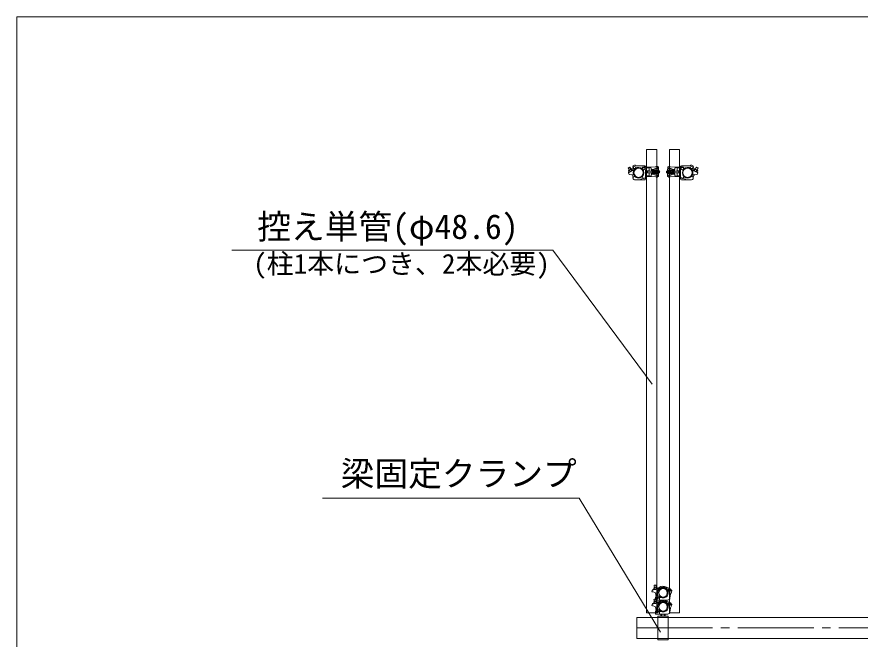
# Model space of a CAD drawing. Units: millimetres, scale not verified. Extents: x -9305 to 9305, y -6415 to 6415.
# Drawn here: x -9305 to -5303, y 3460 to 6415 of the extents above; entities that cross this region are included whole.
import ezdxf
from ezdxf.enums import TextEntityAlignment as Align

# ---------------------------------------------------------------- set-up
doc = ezdxf.new("R2010")
doc.units = ezdxf.units.MM
doc.header["$LTSCALE"] = 40
doc.linetypes.add('CHAIN2', pattern=[12, 9, -1, 1, -1])
doc.linetypes.add('DOUBLE_CHAIN2', pattern=[12.8, 9, -1, 0.6, -0.6, 0.6, -1])
for name, color, linetype, lineweight in [('0-0_0', 7, 'Continuous', 9), ('0-2_CLG-36', 7, 'CHAIN2', 9), ('0-3_CLGS-36', 7, 'Continuous', 9), ('0-6_TEXT', 7, 'Continuous', 9), ('0-8_図面枠', 7, 'Continuous', 9)]:
    doc.layers.add(name, color=color, linetype=linetype, lineweight=lineweight)
doc.styles.add('ＭＳ ゴシック', font='')
doc.styles.get('ＭＳ ゴシック').set_extended_font_data('MS Gothic')

msp = doc.modelspace()

# ---------------------------------------------------------------- linework, layer by layer
at = {"layer": '0-0_0'}
msp.add_line((-9304.61, 6414.98), (-9304.61, -6414.98), dxfattribs=at)
at = {"layer": '0-2_CLG-36'}
msp.add_line((-6363.12, 3513.08), (-2563.12, 3513.08), dxfattribs=at)
at = {"layer": '0-3_CLGS-36'}
for p, q in [((-6395.21, 5701.11), (-6404.02, 5696.39)), ((-6403.85, 5698.18), (-6404.02, 5696.39)), ((-6404.02, 5696.39), (-6398.87, 5686.76)), ((-6396.8, 5701.96), (-6403.85, 5698.18)), ((-6403.85, 5698.18), (-6397.99, 5687.23)), ((-6402.34, 5682.63), (-6399.04, 5676.46)), ((-6387.85, 5692.65), (-6401.08, 5685.58)), ((-6382.34, 5687.66), (-6399.91, 5678.26)), ((-6374.97, 5689.33), (-6399.04, 5676.46)), ((-6397.93, 5684.99), (-6395.57, 5680.58)), ((-6396.8, 5701.96), (-6390.94, 5691)), ((-6396.8, 5701.96), (-6395.21, 5701.11)), ((-6395.21, 5701.11), (-6390.05, 5691.47)), ((-6389.1, 5689.7), (-6386.75, 5685.3)), ((-6384.7, 5692.06), (-6381.4, 5685.89)), ((-6381.34, 5707.53), (-6379.21, 5705.41)), ((-6366.34, 5708.08), (-6327.26, 5708.18)), ((-6321.32, 5702.12), (-6323.43, 5700)), ((-6320.76, 5687.13), (-6320.66, 5648.04)), ((-6320.41, 5696.54), (-6319.97, 5660.55)), ((-6320.32, 5697.55), (-6304.72, 5697.74)), ((-6320.24, 5701.2), (-6320.13, 5655.9)), ((-6316.25, 5683.49), (-6316.13, 5673.7)), ((-6315.9, 5699.1), (-6295.74, 5699.34)), ((-6315.47, 5701.6), (-6259.77, 5702.28)), ((-6315.25, 5683.61), (-6304.55, 5683.74)), ((-6315.25, 5683.61), (-6315.13, 5673.61)), ((-6311.04, 5682.66), (-6289.34, 5682.92)), ((-6307.05, 5683.7), (-6307.04, 5682.71)), ((-6306.79, 5699.69), (-6304.96, 5697.99)), ((-6304.72, 5697.74), (-6304.55, 5683.74)), ((-6303.77, 5701.75), (-6303.74, 5699.25)), ((-6295.77, 5701.84), (-6295.74, 5699.34)), ((-6295.74, 5699.34), (-6292.62, 5689.88)), ((-6295.74, 5699.34), (-6292.56, 5684.88)), ((-6292.62, 5689.88), (-6286.62, 5689.96)), ((-6292.62, 5689.88), (-6292.56, 5684.88)), ((-6292.56, 5684.88), (-6280.7, 5685.02)), ((-6289.34, 5682.92), (-6281.76, 5683.01)), ((-6288.55, 5683.93), (-6281.3, 5684.02)), ((-6286.62, 5689.96), (-6274.68, 5695.1)), ((-6279.7, 5685.04), (-6274.7, 5685.1)), ((-6277.6, 5688.06), (-6271.6, 5688.14)), ((-6274.68, 5695.1), (-6263.69, 5695.23)), ((-6271.89, 5683.13), (-6257.59, 5683.3)), ((-6270.55, 5684.15), (-6256.55, 5684.32)), ((-6270.24, 5687.15), (-6263.59, 5687.23)), ((-6262.78, 5702.25), (-6262.69, 5695.24)), ((-6262.74, 5699.24), (-6259.74, 5699.28)), ((-6262.73, 5698.24), (-6259.72, 5698.28)), ((-6262.6, 5687.24), (-6262.56, 5684.24)), ((-6259.77, 5702.28), (-6259.55, 5684.28)), ((-6205.24, 5684.15), (-6219.24, 5684.32)), ((-6203.9, 5683.13), (-6218.2, 5683.3)), ((-6216.02, 5702.28), (-6216.24, 5684.28)), ((-6213.06, 5698.24), (-6216.07, 5698.28)), ((-6213.05, 5699.24), (-6216.06, 5699.28)), ((-6160.32, 5701.6), (-6216.02, 5702.28)), ((-6213.2, 5687.24), (-6213.23, 5684.24)), ((-6213.02, 5702.25), (-6213.1, 5695.24)), ((-6205.56, 5687.15), (-6212.2, 5687.23)), ((-6201.11, 5695.1), (-6212.1, 5695.23)), ((-6198.19, 5688.06), (-6204.19, 5688.14)), ((-6189.17, 5689.96), (-6201.11, 5695.1)), ((-6196.09, 5685.04), (-6201.09, 5685.1)), ((-6183.23, 5684.88), (-6195.09, 5685.02)), ((-6187.24, 5683.93), (-6194.49, 5684.02)), ((-6186.46, 5682.92), (-6194.04, 5683.01)), ((-6183.17, 5689.88), (-6189.17, 5689.96)), ((-6164.76, 5682.66), (-6186.46, 5682.92)), ((-6180.05, 5699.34), (-6183.23, 5684.88)), ((-6183.17, 5689.88), (-6183.23, 5684.88)), ((-6180.05, 5699.34), (-6183.17, 5689.88)), ((-6180.02, 5701.84), (-6180.05, 5699.34)), ((-6159.89, 5699.1), (-6180.05, 5699.34)), ((-6172.02, 5701.75), (-6172.06, 5699.25)), ((-6171.07, 5697.74), (-6171.24, 5683.74)), ((-6160.54, 5683.61), (-6171.24, 5683.74)), ((-6155.48, 5697.55), (-6171.07, 5697.74)), ((-6169, 5699.69), (-6170.83, 5697.99)), ((-6168.74, 5683.7), (-6168.76, 5682.71)), ((-6160.54, 5683.61), (-6160.66, 5673.61)), ((-6159.54, 5683.49), (-6159.66, 5673.7)), ((-6155.38, 5696.54), (-6155.82, 5660.55)), ((-6155.55, 5701.2), (-6155.66, 5655.9)), ((-6155.03, 5687.13), (-6155.13, 5648.04)), ((-6154.48, 5702.12), (-6152.36, 5700)), ((-6109.45, 5708.08), (-6148.53, 5708.18)), ((-6100.82, 5689.33), (-6076.76, 5676.46)), ((-6094.46, 5707.53), (-6096.58, 5705.41)), ((-6091.09, 5692.06), (-6094.39, 5685.89)), ((-6093.45, 5687.66), (-6075.88, 5678.26)), ((-6086.69, 5689.7), (-6089.04, 5685.3)), ((-6087.94, 5692.65), (-6074.72, 5685.58)), ((-6080.58, 5701.11), (-6085.74, 5691.47)), ((-6079, 5701.96), (-6084.86, 5691)), ((-6079, 5701.96), (-6080.58, 5701.11)), ((-6080.58, 5701.11), (-6071.77, 5696.39)), ((-6077.86, 5684.99), (-6080.22, 5680.58)), ((-6079, 5701.96), (-6071.94, 5698.18)), ((-6071.94, 5698.18), (-6077.8, 5687.23)), ((-6071.77, 5696.39), (-6076.92, 5686.76)), ((-6073.46, 5682.63), (-6076.76, 5676.46)), ((-6071.94, 5698.18), (-6071.77, 5696.39)), ((-6402.03, 5674.15), (-6399.46, 5667.16)), ((-6399.46, 5667.16), (-6378.18, 5665.21)), ((-6386.63, 5665.98), (-6379.76, 5653.14)), ((-6376.6, 5665.8), (-6378.18, 5665.21)), ((-6377.32, 5665.53), (-6372.71, 5656.92)), ((-6345.2, 5642.22), (-6332.36, 5649.08)), ((-6344.75, 5651.53), (-6336.13, 5656.14)), ((-6319.6, 5659.55), (-6304.26, 5659.74)), ((-6315.86, 5658.1), (-6295.24, 5658.35)), ((-6315.13, 5673.61), (-6304.43, 5673.74)), ((-6314.91, 5655.61), (-6259.21, 5656.28)), ((-6310.94, 5674.66), (-6289.24, 5674.92)), ((-6306.94, 5674.71), (-6306.93, 5673.71)), ((-6304.43, 5673.74), (-6304.26, 5659.74)), ((-6303.24, 5658.25), (-6303.21, 5655.75)), ((-6295.24, 5658.35), (-6292.42, 5672.88)), ((-6295.24, 5658.35), (-6292.36, 5667.88)), ((-6295.24, 5658.35), (-6295.21, 5655.85)), ((-6292.42, 5672.88), (-6280.56, 5673.03)), ((-6292.42, 5672.88), (-6292.36, 5667.88)), ((-6292.36, 5667.88), (-6286.36, 5667.96)), ((-6289.24, 5674.92), (-6281.66, 5675.01)), ((-6288.43, 5673.93), (-6281.18, 5674.02)), ((-6286.36, 5667.96), (-6274.3, 5663.1)), ((-6279.56, 5673.04), (-6274.56, 5673.1)), ((-6277.38, 5670.06), (-6271.38, 5670.14)), ((-6274.3, 5663.1), (-6263.3, 5663.24)), ((-6271.79, 5675.13), (-6257.5, 5675.3)), ((-6270.43, 5674.15), (-6256.43, 5674.32)), ((-6270.04, 5671.15), (-6263.4, 5671.24)), ((-6262.44, 5674.25), (-6262.4, 5671.12)), ((-6262.3, 5663.37), (-6262.21, 5656.25)), ((-6262.26, 5660.25), (-6259.26, 5660.28)), ((-6262.25, 5659.25), (-6259.25, 5659.28)), ((-6259.43, 5674.28), (-6259.21, 5656.28)), ((-6205.36, 5674.15), (-6219.36, 5674.32)), ((-6204, 5675.13), (-6218.3, 5675.3)), ((-6216.36, 5674.28), (-6216.58, 5656.28)), ((-6160.88, 5655.61), (-6216.58, 5656.28)), ((-6213.54, 5659.25), (-6216.54, 5659.28)), ((-6213.53, 5660.25), (-6216.53, 5660.28)), ((-6213.49, 5663.37), (-6213.58, 5656.25)), ((-6213.36, 5674.25), (-6213.39, 5671.12)), ((-6201.5, 5663.1), (-6212.49, 5663.24)), ((-6205.75, 5671.15), (-6212.4, 5671.24)), ((-6198.41, 5670.06), (-6204.41, 5670.14)), ((-6189.44, 5667.96), (-6201.5, 5663.1)), ((-6196.24, 5673.04), (-6201.24, 5673.1)), ((-6183.38, 5672.88), (-6195.24, 5673.03)), ((-6187.36, 5673.93), (-6194.62, 5674.02)), ((-6186.55, 5674.92), (-6194.13, 5675.01)), ((-6183.44, 5667.88), (-6189.44, 5667.96)), ((-6164.85, 5674.66), (-6186.55, 5674.92)), ((-6183.38, 5672.88), (-6183.44, 5667.88)), ((-6180.55, 5658.35), (-6183.44, 5667.88)), ((-6180.55, 5658.35), (-6183.38, 5672.88)), ((-6180.55, 5658.35), (-6180.58, 5655.85)), ((-6159.93, 5658.1), (-6180.55, 5658.35)), ((-6172.55, 5658.25), (-6172.58, 5655.75)), ((-6171.36, 5673.74), (-6171.53, 5659.74)), ((-6156.19, 5659.55), (-6171.53, 5659.74)), ((-6160.66, 5673.61), (-6171.36, 5673.74)), ((-6168.85, 5674.71), (-6168.86, 5673.71)), ((-6130.6, 5642.22), (-6143.44, 5649.08)), ((-6131.04, 5651.53), (-6139.66, 5656.14)), ((-6098.48, 5665.53), (-6103.08, 5656.92)), ((-6099.2, 5665.8), (-6097.61, 5665.21)), ((-6076.33, 5667.16), (-6097.61, 5665.21)), ((-6089.16, 5665.98), (-6096.03, 5653.14)), ((-6073.76, 5674.15), (-6076.33, 5667.16)), ((-6327.65, 5641.03), (-6372.95, 5640.92)), ((-6148.14, 5641.03), (-6102.84, 5640.92)), ((-6268.74, 3678.06), (-6285.04, 3684.39)), ((-6284.64, 3694.5), (-6284.46, 3694.15)), ((-6265.32, 3696.77), (-6284.46, 3694.15)), ((-6282.38, 3703.03), (-6281.03, 3695.66)), ((-6263.32, 3698.88), (-6282.01, 3695.48)), ((-6263.12, 3697.9), (-6281.92, 3694.49)), ((-6271.16, 3716.33), (-6281, 3714.52)), ((-6280.2, 3715.69), (-6281, 3714.52)), ((-6281, 3714.52), (-6279.1, 3704.12)), ((-6280.21, 3715.68), (-6278.12, 3704.31)), ((-6272.34, 3717.13), (-6280.2, 3715.69)), ((-6269.51, 3705.88), (-6278.7, 3704.21)), ((-6272.34, 3717.13), (-6271.16, 3716.33)), ((-6270.25, 3705.76), (-6272.34, 3717.13)), ((-6269.26, 3705.92), (-6271.17, 3716.34)), ((-6264.31, 3698.7), (-6265.65, 3706.08)), ((-6230.01, 3709.8), (-6210.17, 3702.2)), ((-6199.82, 3690.28), (-6215.82, 3690.28)), ((-6207.82, 3698.28), (-6207.82, 3682.28)), ((-6196.04, 3691.28), (-6204.62, 3697.09)), ((-6271.17, 3650.11), (-6281.02, 3648.3)), ((-6281.02, 3648.3), (-6279.1, 3637.9)), ((-6280.22, 3649.47), (-6281.01, 3648.3)), ((-6272.35, 3650.92), (-6280.22, 3649.47)), ((-6280.22, 3649.47), (-6278.13, 3638.1)), ((-6274.46, 3680.28), (-6271.29, 3663.02)), ((-6274.32, 3656.28), (-6274.32, 3645.28)), ((-6215.32, 3645.28), (-6274.32, 3645.28)), ((-6257.57, 3656.78), (-6273.07, 3656.78)), ((-6272.35, 3650.92), (-6271.17, 3650.11)), ((-6270.26, 3639.54), (-6272.35, 3650.91)), ((-6269.27, 3639.71), (-6271.18, 3650.12)), ((-6264.77, 3678.15), (-6267.98, 3677.98)), ((-6265.32, 3665.28), (-6260.62, 3665.28)), ((-6265.32, 3664.53), (-6265.32, 3649.03)), ((-6264.42, 3678.2), (-6262.05, 3665.3)), ((-6255.32, 3659.2), (-6255.32, 3648.03)), ((-6248.11, 3645.29), (-6228.11, 3645.29)), ((-6230.02, 3643.58), (-6210.18, 3635.99)), ((-6203.32, 3675.28), (-6205.37, 3654.31)), ((-6268.75, 3611.84), (-6285.05, 3618.17)), ((-6284.65, 3628.28), (-6284.47, 3627.93)), ((-6265.33, 3630.55), (-6284.47, 3627.93)), ((-6282.38, 3636.82), (-6281.04, 3629.44)), ((-6263.32, 3632.66), (-6282.02, 3629.26)), ((-6263.13, 3631.68), (-6281.92, 3628.27)), ((-6269.52, 3639.66), (-6278.7, 3637.99)), ((-6274.47, 3614.06), (-6271.3, 3596.8)), ((-6264.78, 3611.94), (-6267.98, 3611.76)), ((-6264.32, 3632.48), (-6265.66, 3639.86)), ((-6264.42, 3611.98), (-6262.06, 3599.08)), ((-6199.83, 3624.06), (-6215.83, 3624.06)), ((-6207.83, 3632.06), (-6207.83, 3616.06)), ((-6203.33, 3609.06), (-6205.38, 3588.09)), ((-6196.05, 3625.06), (-6204.63, 3630.87)), ((-6363.12, 3563.08), (-2663.12, 3563.08)), ((-6363.12, 3463.08), (-6363.12, 3563.08)), ((-6274.33, 3590.06), (-6274.33, 3579.06)), ((-6215.33, 3579.06), (-6274.33, 3579.06)), ((-6257.58, 3590.56), (-6273.08, 3590.56)), ((-6265.33, 3599.06), (-6260.62, 3599.06)), ((-6265.33, 3598.31), (-6265.33, 3582.81)), ((-6255.33, 3592.98), (-6255.33, 3581.82)), ((-6248.12, 3579.08), (-6228.12, 3579.08)), ((-6248.12, 3579.08), (-6248.12, 3569.14)), ((-6243.12, 3579.08), (-6243.12, 3569.14)), ((-6233.12, 3579.08), (-6233.12, 3569.14)), ((-6228.12, 3579.08), (-6228.12, 3569.14)), ((-6159.56, 3584.44), (-6208.16, 3584.44)), ((-6363.12, 3463.08), (-2663.12, 3463.08))]:
    msp.add_line(p, q, dxfattribs=at)
at = {"layer": '0-3_CLGS-36', "linetype": 'DOUBLE_CHAIN2'}
for p, q in [((-6263.32, 3563.08), (-6213.32, 3563.08)), ((-6263.32, 3463.08), (-6213.32, 3463.08))]:
    msp.add_line(p, q, dxfattribs=at)
at = {"layer": '0-3_CLGS-36'}
for points in [[(-6267.63, 3584.44), (-6267.63, 5784.44), (-6316.23, 5784.44), (-6316.23, 3584.44)], [(-6263.32, 3569.62), (-6213.32, 3569.62), (-6213.32, 3456.32), (-6263.32, 3456.32)]]:
    msp.add_lwpolyline(points, close=True, dxfattribs=at)
for points in [[(-6208.16, 3584.44), (-6208.16, 5784.44), (-6159.56, 5784.44), (-6159.56, 3584.44)], [(-6203.32, 3675.28), (-6197.32, 3683.78), (-6196.04, 3691.28)], [(-6203.33, 3609.06), (-6197.33, 3617.56), (-6196.05, 3625.06)]]:
    msp.add_lwpolyline(points, dxfattribs=at)
for centre, radius in [((-6373.54, 5699.77), 5), ((-6354.03, 5674.82), 24.3), ((-6354.03, 5674.82), 24.3), ((-6354.03, 5674.82), 22), ((-6354.03, 5674.82), 22), ((-6329.08, 5694.32), 5), ((-6146.72, 5694.32), 5), ((-6121.76, 5674.82), 24.3), ((-6121.76, 5674.82), 24.3), ((-6121.76, 5674.82), 22), ((-6121.76, 5674.82), 22), ((-6102.25, 5699.77), 5), ((-6238.11, 3679.94), 20.36), ((-6207.82, 3690.28), 5), ((-6265.32, 3656.78), 4.75), ((-6265.32, 3656.78), 2.25), ((-6238.12, 3613.72), 20.36), ((-6207.83, 3624.06), 5), ((-6265.33, 3590.56), 4.75), ((-6265.33, 3590.56), 2.25)]:
    msp.add_circle(centre, radius, dxfattribs=at)
for centre, radius, start, end in [((-6399.87, 5683.32), 2.56, 40.819, 195.457), ((-6391.06, 5682.73), 7.23, 74.343, 161.792), ((-6386.64, 5690.39), 2.56, 40.817, 195.459), ((-6373.54, 5699.77), 8, 135.138, 288.212), ((-6373.54, 5699.77), 11, 49.124, 135.138), ((-6354.03, 5674.26), 25.8, 48.851, 200.554), ((-6353.48, 5674.82), 25.8, 138.851, 290.554), ((-6329.08, 5694.32), 8, 45.138, 198.212), ((-6327.24, 5701.18), 7, 0.138, 90.138), ((-6329.08, 5694.32), 11, 319.124, 45.138), ((-6315.41, 5696.6), 5, 90.694, 180.694), ((-6315.19, 5678.61), 5, 90.694, 270.694), ((-6315.91, 5697.1), 2, 90.694, 163.295), ((-6306.4, 5678.71), 6.08, 139.582, 221.806), ((-6283.24, 5679), 7.25, 137.091, 224.297), ((-6282.74, 5679), 6.25, 127.564, 233.824), ((-6280.74, 5679.02), 6.25, 127.564, 233.824), ((-6286.56, 5684.96), 5, 0.694, 90.694), ((-6278.74, 5679.05), 6.25, 127.564, 233.824), ((-6271.89, 5679.13), 10.6, 122.585, 238.803), ((-6270.89, 5679.14), 10.6, 122.585, 238.803), ((-6265.89, 5679.2), 10.6, 122.585, 238.803), ((-6267.82, 5679.18), 5.67, 118.767, 242.621), ((-6266.74, 5679.2), 6.25, 127.564, 233.824), ((-6267.72, 5698.43), 6.25, 37.564, 143.824), ((-6277.09, 5679.07), 10.6, 28.839, 58.803), ((-6264.74, 5679.22), 6.25, 127.564, 233.824), ((-6262.74, 5679.24), 6.25, 127.564, 233.824), ((-6260.74, 5679.27), 6.25, 127.564, 233.824), ((-6258.74, 5679.29), 6.25, 127.564, 233.824), ((-6263.64, 5691.23), 4, 270.694, 90.694), ((-6256.74, 5679.32), 6.25, 127.564, 233.824), ((-6254.74, 5679.34), 6.25, 127.564, 233.824), ((-6252.74, 5679.36), 6.25, 127.564, 233.824), ((-6251.74, 5679.38), 6.25, 133.537, 227.85), ((-6260.24, 5679.27), 6.25, 307.564, 53.824), ((-6215.55, 5679.27), 6.25, 126.176, 232.436), ((-6224.05, 5679.38), 6.25, 312.15, 46.463), ((-6223.05, 5679.36), 6.25, 306.176, 52.436), ((-6221.05, 5679.34), 6.25, 306.176, 52.436), ((-6212.16, 5691.23), 4, 89.306, 269.306), ((-6219.05, 5679.32), 6.25, 306.176, 52.436), ((-6217.05, 5679.29), 6.25, 306.176, 52.436), ((-6208.07, 5698.43), 6.25, 36.176, 142.436), ((-6215.05, 5679.27), 6.25, 306.176, 52.436), ((-6213.05, 5679.24), 6.25, 306.176, 52.436), ((-6198.7, 5679.07), 10.6, 121.197, 151.161), ((-6211.05, 5679.22), 6.25, 306.176, 52.436), ((-6209.05, 5679.2), 6.25, 306.176, 52.436), ((-6207.97, 5679.18), 5.67, 297.379, 61.233), ((-6209.9, 5679.2), 10.6, 301.197, 57.415), ((-6204.9, 5679.14), 10.6, 301.197, 57.415), ((-6203.9, 5679.13), 10.6, 301.197, 57.415), ((-6189.23, 5684.96), 5, 89.306, 179.306), ((-6197.05, 5679.05), 6.25, 306.176, 52.436), ((-6195.05, 5679.02), 6.25, 306.176, 52.436), ((-6193.05, 5679), 6.25, 306.176, 52.436), ((-6192.55, 5679), 7.25, 315.703, 42.909), ((-6169.39, 5678.71), 6.08, 318.194, 40.418), ((-6160.6, 5678.61), 5, 269.306, 89.306), ((-6160.38, 5696.6), 5, 359.306, 89.306), ((-6159.88, 5697.1), 2, 16.705, 89.306), ((-6146.72, 5694.32), 11, 134.862, 220.876), ((-6148.55, 5701.18), 7, 89.862, 179.862), ((-6146.72, 5694.32), 8, 341.788, 134.862), ((-6121.76, 5674.26), 25.8, 339.446, 131.149), ((-6122.31, 5674.82), 25.8, 249.446, 41.149), ((-6102.25, 5699.77), 11, 44.862, 130.876), ((-6102.25, 5699.77), 8, 251.788, 44.862), ((-6089.15, 5690.39), 2.56, 344.541, 139.183), ((-6084.74, 5682.73), 7.23, 18.208, 105.657), ((-6075.92, 5683.32), 2.56, 344.543, 139.181), ((-6397.03, 5674.16), 5, 126.034, 180.138), ((-6372.97, 5648.92), 8, 66.598, 270.138), ((-6328.13, 5655.88), 8, 156.598, 0.138), ((-6327.66, 5648.03), 7, 270.138, 0.138), ((-6314.97, 5660.61), 5, 180.694, 270.694), ((-6315.46, 5660.1), 2, 194.564, 270.694), ((-6286.42, 5672.96), 5, 270.694, 0.694), ((-6276.74, 5679.07), 6.25, 145.882, 215.506), ((-6267.26, 5659.94), 6.25, 217.564, 323.825), ((-6277.09, 5679.07), 10.6, 302.585, 332.55), ((-6263.35, 5667.24), 4, 270.694, 90.694), ((-6212.44, 5667.24), 4, 89.306, 269.306), ((-6208.53, 5659.94), 6.25, 216.175, 322.436), ((-6198.7, 5679.07), 10.6, 207.45, 237.415), ((-6189.38, 5672.96), 5, 179.306, 269.306), ((-6199.05, 5679.07), 6.25, 324.494, 34.118), ((-6160.82, 5660.61), 5, 269.306, 359.306), ((-6160.33, 5660.1), 2, 269.306, 345.436), ((-6147.66, 5655.88), 8, 179.862, 23.402), ((-6148.13, 5648.03), 7, 179.862, 269.862), ((-6102.82, 5648.92), 8, 269.862, 113.402), ((-6078.76, 5674.16), 5, 359.862, 53.966), ((-6276.11, 3683.8), 15.01, 132.479, 174.343), ((-6292.58, 3654.19), 31.13, 75.977, 87.16), ((-6285.57, 3694.13), 1, 21.664, 132.479), ((-6281.91, 3694.99), 0.5, 100.291, 289.984), ((-6275.04, 3686.44), 18.14, 86.763, 113.859), ((-6276.22, 3692.97), 5.51, 49.828, 150.774), ((-6266.68, 3687.96), 18.14, 86.763, 113.859), ((-6267.86, 3694.49), 5.51, 49.826, 150.775), ((-6238.12, 3679.58), 27.5, 64.68, 178.286), ((-6265.39, 3699.6), 2.82, 271.374, 323.267), ((-6263.25, 3698.38), 0.5, 270.616, 100.309), ((-6239.45, 3684.04), 27.43, 69.863, 149.651), ((-6238.12, 3679.58), 24.3, 222.065, 177.714), ((-6222.08, 3713.48), 10, 244.68, 276.446), ((-6231.45, 3691.1), 14.27, 3.379, 69.105), ((-6218.35, 3680.4), 23.29, 33.395, 96.446), ((-6208.73, 3691.03), 7.32, 55.902, 194.205), ((-6265.32, 3656.28), 9, 90, 180), ((-6268.11, 3680.48), 2.5, 255.37, 358.286), ((-6264.9, 3680.65), 2.5, 273.067, 357.714), ((-6239.46, 3617.83), 27.43, 69.863, 149.651), ((-6260.62, 3659.28), 6, 42.065, 90), ((-6215.32, 3655.28), 10, 270, 354.424), ((-6276.12, 3617.58), 15.01, 132.479, 174.343), ((-6292.59, 3587.97), 31.13, 75.977, 87.16), ((-6285.58, 3627.91), 1, 21.664, 132.479), ((-6281.92, 3628.77), 0.5, 100.291, 289.984), ((-6275.05, 3620.22), 18.14, 86.763, 113.859), ((-6276.23, 3626.75), 5.51, 49.828, 150.774), ((-6266.68, 3621.74), 18.14, 86.763, 113.859), ((-6267.86, 3628.27), 5.51, 49.826, 150.775), ((-6268.12, 3614.26), 2.5, 255.37, 358.286), ((-6238.13, 3613.36), 27.5, 64.68, 178.286), ((-6265.4, 3633.38), 2.82, 271.374, 323.267), ((-6264.91, 3614.43), 2.5, 273.067, 357.714), ((-6263.26, 3632.16), 0.5, 270.616, 100.309), ((-6238.13, 3613.36), 24.3, 222.065, 177.714), ((-6222.09, 3647.26), 10, 244.68, 276.446), ((-6231.46, 3624.88), 14.27, 3.379, 69.105), ((-6218.36, 3614.18), 23.29, 33.395, 96.446), ((-6208.74, 3624.81), 7.32, 55.902, 194.205), ((-6265.33, 3590.06), 9, 90, 180), ((-6260.62, 3593.06), 6, 42.065, 90), ((-6215.33, 3589.06), 10, 270, 354.424)]:
    msp.add_arc(centre, radius, start, end, dxfattribs=at)
at = {"layer": '0-6_TEXT'}
for p, q in [((-8285.12, 5306.95), (-6760.57, 5306.95)), ((-6289.94, 4670.31), (-6760.57, 5306.95)), ((-7853.41, 4129.96), (-6635.54, 4129.96)), ((-6249.94, 3493.33), (-6635.54, 4129.96))]:
    msp.add_line(p, q, dxfattribs=at)
at = {"layer": '0-8_図面枠'}
msp.add_lwpolyline([(-9304.61, -6414.98), (9304.61, -6414.98), (9304.61, 6414.98), (-9304.61, 6414.98)], dxfattribs=at)

# ---------------------------------------------------------------- texts
at = {"layer": '0-6_TEXT', "style": 'ＭＳ ゴシック'}
for s, height, p in [('控え単管(φ48.6)', 117.3, (-8163.73, 5325.1)), ('(柱1本につき、2本必要)', 93.84, (-8182.79, 5167.51)), ('梁固定クランプ', 117.3, (-7767.83, 4151.9))]:
    msp.add_text(s, height=height, dxfattribs=at).set_placement(p, align=Align.BOTTOM_LEFT)

doc.saveas('drawing.dxf')
